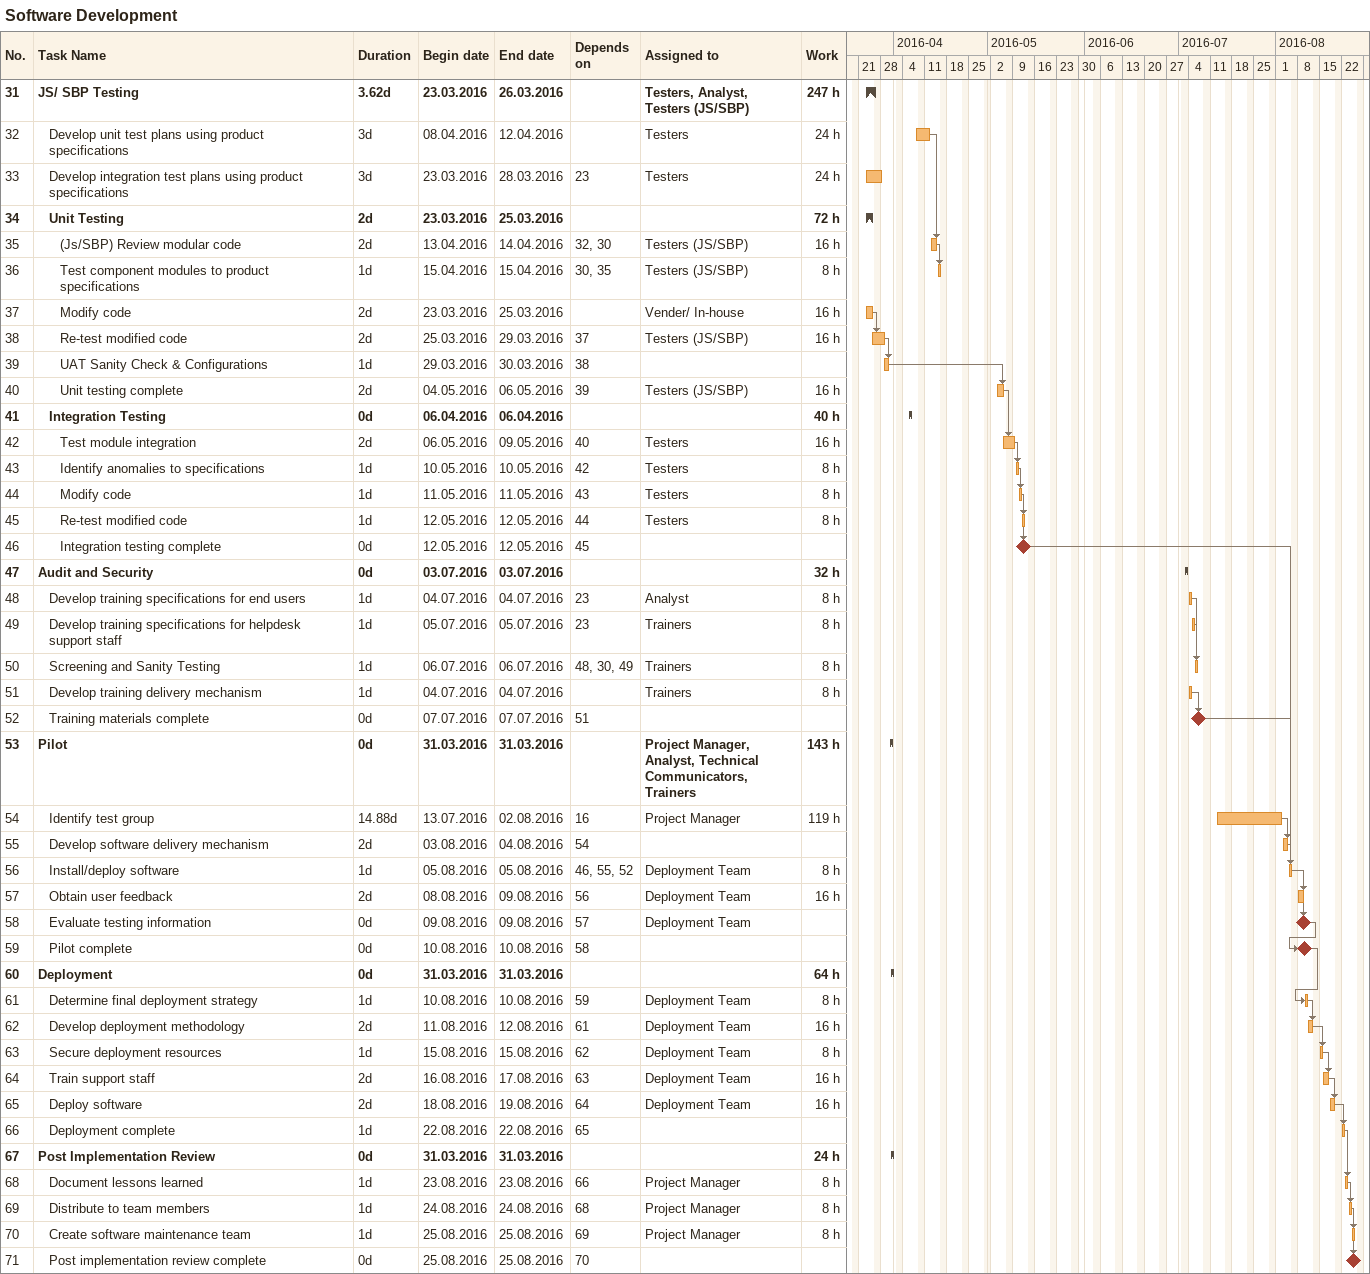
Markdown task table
Software Development

| ID | Level | Task | Duration | Start | Finish | Predecessors | Resources | Work (h) |
|---|---|---|---|---|---|---|---|---|
| 31 | 1 | **JS/ SBP Testing** | 3.62d | 2016-03-23 | 2016-03-26 |  | Testers, Analyst, Testers (JS/SBP) | 247 |
| 32 | 2 | Develop unit test plans using product specifications | 3d | 2016-04-08 | 2016-04-12 |  | Testers | 24 |
| 33 | 2 | Develop integration test plans using product specifications | 3d | 2016-03-23 | 2016-03-28 | 23 | Testers | 24 |
| 34 | 2 | **Unit Testing** | 2d | 2016-03-23 | 2016-03-25 |  |  | 72 |
| 35 | 3 | (Js/SBP) Review modular code | 2d | 2016-04-13 | 2016-04-14 | 32, 30 | Testers (JS/SBP) | 16 |
| 36 | 3 | Test component modules to product specifications | 1d | 2016-04-15 | 2016-04-15 | 30, 35 | Testers (JS/SBP) | 8 |
| 37 | 3 | Modify code | 2d | 2016-03-23 | 2016-03-25 |  | Vender/ In-house | 16 |
| 38 | 3 | Re-test modified code | 2d | 2016-03-25 | 2016-03-29 | 37 | Testers (JS/SBP) | 16 |
| 39 | 3 | UAT Sanity Check & Configurations | 1d | 2016-03-29 | 2016-03-30 | 38 |  |  |
| 40 | 3 | Unit testing complete | 2d | 2016-05-04 | 2016-05-06 | 39 | Testers (JS/SBP) | 16 |
| 41 | 2 | **Integration Testing** | 0d | 2016-04-06 | 2016-04-06 |  |  | 40 |
| 42 | 3 | Test module integration | 2d | 2016-05-06 | 2016-05-09 | 40 | Testers | 16 |
| 43 | 3 | Identify anomalies to specifications | 1d | 2016-05-10 | 2016-05-10 | 42 | Testers | 8 |
| 44 | 3 | Modify code | 1d | 2016-05-11 | 2016-05-11 | 43 | Testers | 8 |
| 45 | 3 | Re-test modified code | 1d | 2016-05-12 | 2016-05-12 | 44 | Testers | 8 |
| 46 | 3 | Integration testing complete | 0d | 2016-05-12 | 2016-05-12 | 45 |  |  |
| 47 | 1 | **Audit and Security** | 0d | 2016-07-03 | 2016-07-03 |  |  | 32 |
| 48 | 2 | Develop training specifications for end users | 1d | 2016-07-04 | 2016-07-04 | 23 | Analyst | 8 |
| 49 | 2 | Develop training specifications for helpdesk support staff | 1d | 2016-07-05 | 2016-07-05 | 23 | Trainers | 8 |
| 50 | 2 | Screening and Sanity Testing | 1d | 2016-07-06 | 2016-07-06 | 48, 30, 49 | Trainers | 8 |
| 51 | 2 | Develop training delivery mechanism | 1d | 2016-07-04 | 2016-07-04 |  | Trainers | 8 |
| 52 | 2 | Training materials complete | 0d | 2016-07-07 | 2016-07-07 | 51 |  |  |
| 53 | 1 | **Pilot** | 0d | 2016-03-31 | 2016-03-31 |  | Project Manager, Analyst, Technical Communicators, Trainers | 143 |
| 54 | 2 | Identify test group | 14.88d | 2016-07-13 | 2016-08-02 | 16 | Project Manager | 119 |
| 55 | 2 | Develop software delivery mechanism | 2d | 2016-08-03 | 2016-08-04 | 54 |  |  |
| 56 | 2 | Install/deploy software | 1d | 2016-08-05 | 2016-08-05 | 46, 55, 52 | Deployment Team | 8 |
| 57 | 2 | Obtain user feedback | 2d | 2016-08-08 | 2016-08-09 | 56 | Deployment Team | 16 |
| 58 | 2 | Evaluate testing information | 0d | 2016-08-09 | 2016-08-09 | 57 | Deployment Team |  |
| 59 | 2 | Pilot complete | 0d | 2016-08-10 | 2016-08-10 | 58 |  |  |
| 60 | 1 | **Deployment** | 0d | 2016-03-31 | 2016-03-31 |  |  | 64 |
| 61 | 2 | Determine final deployment strategy | 1d | 2016-08-10 | 2016-08-10 | 59 | Deployment Team | 8 |
| 62 | 2 | Develop deployment methodology | 2d | 2016-08-11 | 2016-08-12 | 61 | Deployment Team | 16 |
| 63 | 2 | Secure deployment resources | 1d | 2016-08-15 | 2016-08-15 | 62 | Deployment Team | 8 |
| 64 | 2 | Train support staff | 2d | 2016-08-16 | 2016-08-17 | 63 | Deployment Team | 16 |
| 65 | 2 | Deploy software | 2d | 2016-08-18 | 2016-08-19 | 64 | Deployment Team | 16 |
| 66 | 2 | Deployment complete | 1d | 2016-08-22 | 2016-08-22 | 65 |  |  |
| 67 | 1 | **Post Implementation Review** | 0d | 2016-03-31 | 2016-03-31 |  |  | 24 |
| 68 | 2 | Document lessons learned | 1d | 2016-08-23 | 2016-08-23 | 66 | Project Manager | 8 |
| 69 | 2 | Distribute to team members | 1d | 2016-08-24 | 2016-08-24 | 68 | Project Manager | 8 |
| 70 | 2 | Create software maintenance team | 1d | 2016-08-25 | 2016-08-25 | 69 | Project Manager | 8 |
| 71 | 2 | Post implementation review complete | 0d | 2016-08-25 | 2016-08-25 | 70 |  |  |
